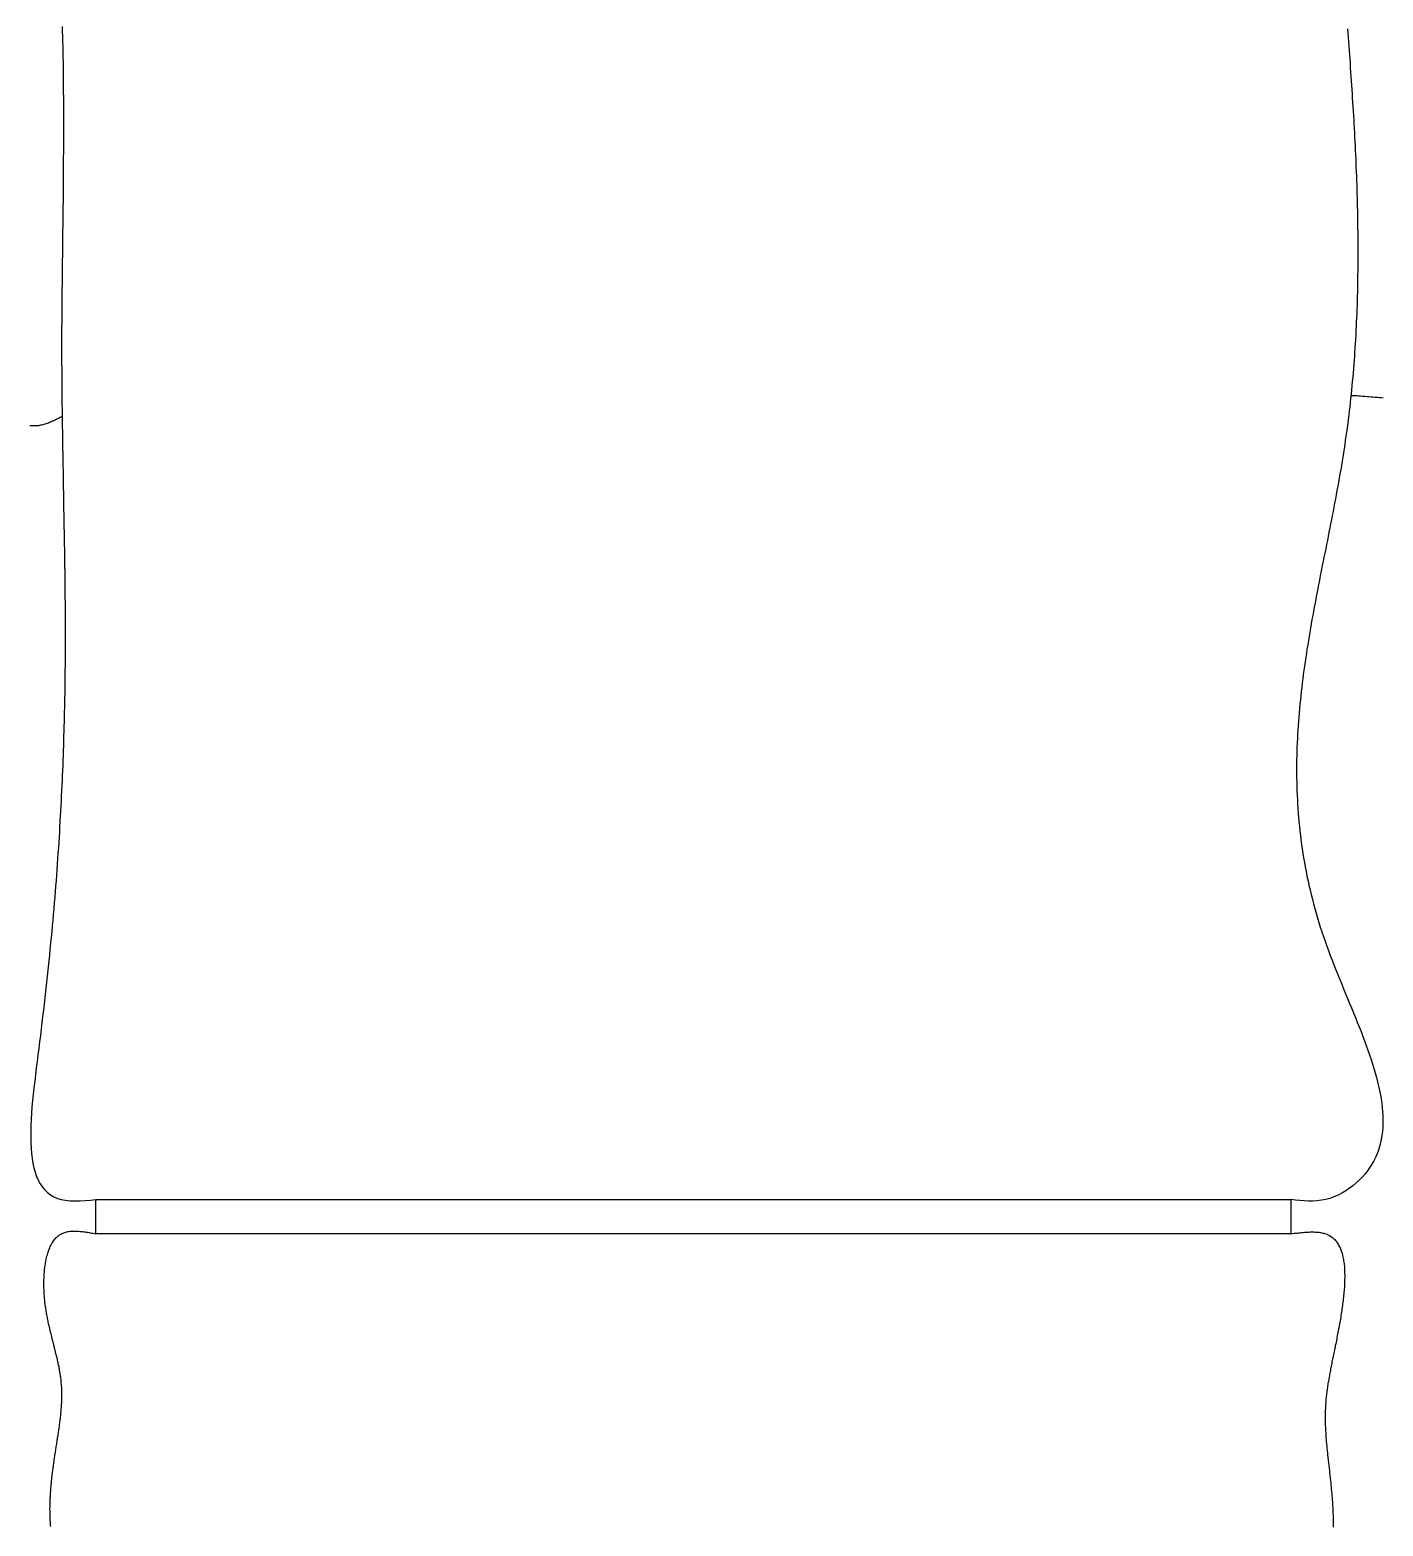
# Model space of a CAD drawing. Extents: x 443 to 1217, y -1921 to -677.
# Drawn here: x 476.68 to 489.58, y -757.99 to -743.73 of the extents above; entities that cross this region are included whole.
import ezdxf

# ---------------------------------------------------------------- set-up
doc = ezdxf.new("R2010")
doc.units = 0
doc.header["$MEASUREMENT"] = 0
doc.layers.add('1', color=7, linetype='CONTINUOUS')
doc.layers.add('3', color=8, linetype='CONTINUOUS')

msp = doc.modelspace()

# ---------------------------------------------------------------- linework, layer by layer
at = {"layer": '1', "color": 3}
for p, q in [((489.273, -747.215), (489.277, -747.214)), ((489.277, -747.214), (489.283, -747.214)), ((489.283, -747.214), (489.292, -747.214)), ((489.292, -747.214), (489.303, -747.214)), ((489.303, -747.214), (489.316, -747.214)), ((489.316, -747.214), (489.331, -747.215)), ((489.331, -747.215), (489.348, -747.216)), ((489.348, -747.216), (489.365, -747.217)), ((489.365, -747.217), (489.384, -747.219)), ((489.384, -747.219), (489.404, -747.22)), ((489.404, -747.22), (489.424, -747.222)), ((489.424, -747.222), (489.444, -747.223)), ((489.444, -747.223), (489.465, -747.225)), ((489.465, -747.225), (489.485, -747.226)), ((489.485, -747.226), (489.505, -747.228)), ((489.505, -747.228), (489.525, -747.23)), ((489.525, -747.23), (489.544, -747.232)), ((489.544, -747.232), (489.563, -747.234)), ((489.563, -747.234), (489.581, -747.235))]:
    msp.add_line(p, q, dxfattribs=at)
at = {"layer": '1', "color": 7}
for p, q in [((476.679, -747.501), (476.69, -747.501)), ((476.69, -747.501), (476.701, -747.501)), ((476.701, -747.501), (476.711, -747.501)), ((476.711, -747.501), (476.722, -747.501)), ((476.722, -747.501), (476.732, -747.5)), ((476.732, -747.5), (476.743, -747.5)), ((476.743, -747.5), (476.753, -747.499)), ((476.753, -747.499), (476.764, -747.498)), ((476.764, -747.498), (476.774, -747.495)), ((476.774, -747.495), (476.785, -747.493)), ((476.785, -747.493), (476.795, -747.492)), ((476.795, -747.492), (476.806, -747.489)), ((476.806, -747.489), (476.816, -747.487)), ((476.816, -747.487), (476.826, -747.483)), ((476.826, -747.483), (476.836, -747.48)), ((476.836, -747.48), (476.847, -747.477)), ((476.847, -747.477), (476.857, -747.474)), ((476.857, -747.474), (476.867, -747.469)), ((476.867, -747.469), (476.877, -747.465)), ((476.877, -747.465), (476.887, -747.46)), ((476.887, -747.46), (476.897, -747.456)), ((476.897, -747.456), (476.907, -747.452)), ((476.907, -747.452), (476.917, -747.446)), ((476.917, -747.446), (476.927, -747.442)), ((476.927, -747.442), (476.938, -747.436)), ((476.938, -747.436), (476.948, -747.432)), ((476.948, -747.432), (476.958, -747.427)), ((476.958, -747.427), (476.968, -747.421)), ((476.968, -747.421), (476.978, -747.416)), ((476.978, -747.416), (476.988, -747.411))]:
    msp.add_line(p, q, dxfattribs=at)
at = {"layer": '3', "color": 3}
for p, q in [((476.988, -743.697), (476.989, -743.745)), ((476.989, -743.745), (476.991, -743.793)), ((476.991, -743.793), (476.992, -743.841)), ((489.239, -743.718), (489.243, -743.759)), ((489.243, -743.759), (489.246, -743.801)), ((489.246, -743.801), (489.249, -743.842)), ((476.992, -743.841), (476.993, -743.889)), ((476.993, -743.889), (476.994, -743.937)), ((476.994, -743.937), (476.995, -743.985)), ((489.249, -743.842), (489.252, -743.884)), ((489.252, -743.884), (489.255, -743.925)), ((489.255, -743.925), (489.258, -743.966)), ((476.995, -743.985), (476.996, -744.033)), ((476.996, -744.033), (476.996, -744.081)), ((476.996, -744.081), (476.997, -744.129)), ((489.258, -743.966), (489.261, -744.008)), ((489.261, -744.008), (489.264, -744.049)), ((489.264, -744.049), (489.267, -744.091)), ((489.267, -744.091), (489.27, -744.132)), ((476.997, -744.129), (476.998, -744.177)), ((476.998, -744.177), (476.998, -744.225)), ((476.998, -744.225), (476.999, -744.273)), ((489.27, -744.132), (489.273, -744.174)), ((489.273, -744.174), (489.276, -744.215)), ((489.276, -744.215), (489.278, -744.256)), ((476.999, -744.273), (476.999, -744.321)), ((476.999, -744.321), (477, -744.369)), ((477, -744.369), (477, -744.417)), ((489.278, -744.256), (489.281, -744.298)), ((489.281, -744.298), (489.284, -744.339)), ((489.284, -744.339), (489.286, -744.381)), ((477, -744.417), (477, -744.465)), ((477, -744.465), (477, -744.511)), ((477, -744.511), (477, -744.559)), ((489.286, -744.381), (489.289, -744.422)), ((489.289, -744.422), (489.292, -744.463)), ((489.292, -744.463), (489.294, -744.505)), ((489.294, -744.505), (489.297, -744.546)), ((477, -744.559), (477, -744.607)), ((477, -744.607), (477, -744.655)), ((477, -744.655), (477, -744.703)), ((489.297, -744.546), (489.299, -744.588)), ((489.299, -744.588), (489.301, -744.629)), ((489.301, -744.629), (489.304, -744.67)), ((477, -744.703), (477, -744.751)), ((477, -744.751), (477, -744.798)), ((477, -744.798), (477, -744.846)), ((489.304, -744.67), (489.306, -744.711)), ((489.306, -744.711), (489.308, -744.752)), ((489.308, -744.752), (489.31, -744.794)), ((489.31, -744.794), (489.312, -744.835)), ((477, -744.894), (476.999, -744.941)), ((476.999, -744.941), (476.999, -744.989)), ((477, -744.846), (477, -744.894)), ((489.312, -744.835), (489.314, -744.876)), ((489.314, -744.876), (489.316, -744.918)), ((489.316, -744.918), (489.318, -744.959)), ((476.999, -745.037), (476.998, -745.084)), ((476.998, -745.084), (476.998, -745.131)), ((476.999, -744.989), (476.999, -745.037)), ((489.318, -744.959), (489.32, -745)), ((489.32, -745), (489.321, -745.041)), ((489.321, -745.041), (489.323, -745.082)), ((489.323, -745.082), (489.325, -745.124)), ((476.998, -745.178), (476.997, -745.225)), ((476.997, -745.225), (476.997, -745.273)), ((476.998, -745.131), (476.998, -745.178)), ((489.325, -745.124), (489.326, -745.165)), ((489.326, -745.165), (489.328, -745.206)), ((489.328, -745.206), (489.329, -745.247)), ((476.996, -745.367), (476.995, -745.414)), ((476.997, -745.273), (476.996, -745.32)), ((476.996, -745.32), (476.996, -745.367)), ((489.329, -745.247), (489.33, -745.288)), ((489.33, -745.288), (489.331, -745.33)), ((489.331, -745.33), (489.332, -745.37)), ((489.332, -745.37), (489.333, -745.412)), ((476.995, -745.461), (476.994, -745.507)), ((476.994, -745.507), (476.994, -745.554)), ((476.995, -745.414), (476.995, -745.461)), ((489.333, -745.412), (489.334, -745.453)), ((489.334, -745.453), (489.335, -745.493)), ((489.335, -745.493), (489.336, -745.535)), ((476.993, -745.601), (476.992, -745.648)), ((476.992, -745.648), (476.992, -745.695)), ((476.994, -745.554), (476.993, -745.601)), ((489.336, -745.535), (489.337, -745.576)), ((489.337, -745.576), (489.337, -745.616)), ((489.337, -745.616), (489.338, -745.658)), ((489.338, -745.658), (489.338, -745.698)), ((476.991, -745.788), (476.99, -745.833)), ((476.992, -745.695), (476.991, -745.741)), ((476.991, -745.741), (476.991, -745.788)), ((489.338, -745.698), (489.338, -745.74)), ((489.338, -745.74), (489.339, -745.781)), ((489.339, -745.781), (489.339, -745.821)), ((476.99, -745.88), (476.989, -745.926)), ((476.989, -745.926), (476.989, -745.972)), ((476.99, -745.833), (476.99, -745.88)), ((489.339, -745.903), (489.338, -745.945)), ((489.338, -745.945), (489.338, -745.985)), ((489.339, -745.821), (489.339, -745.863)), ((489.339, -745.863), (489.339, -745.903)), ((476.988, -746.064), (476.987, -746.11)), ((476.989, -745.972), (476.988, -746.018)), ((476.988, -746.018), (476.988, -746.064)), ((489.338, -746.026), (489.337, -746.067)), ((489.337, -746.067), (489.337, -746.108)), ((489.338, -745.985), (489.338, -746.026)), ((476.987, -746.155), (476.986, -746.201)), ((476.986, -746.201), (476.986, -746.246)), ((476.987, -746.11), (476.987, -746.155)), ((489.334, -746.23), (489.333, -746.27)), ((489.335, -746.189), (489.334, -746.23)), ((489.336, -746.148), (489.335, -746.189)), ((489.337, -746.108), (489.336, -746.148)), ((476.985, -746.337), (476.984, -746.382)), ((476.986, -746.246), (476.985, -746.291)), ((476.985, -746.291), (476.985, -746.337)), ((489.331, -746.352), (489.329, -746.392)), ((489.332, -746.312), (489.331, -746.352)), ((489.333, -746.27), (489.332, -746.312)), ((476.984, -746.517), (476.983, -746.56)), ((476.984, -746.382), (476.984, -746.426)), ((476.984, -746.426), (476.984, -746.472)), ((476.984, -746.472), (476.984, -746.517)), ((489.324, -746.514), (489.322, -746.555)), ((489.326, -746.474), (489.324, -746.514)), ((489.328, -746.433), (489.326, -746.474)), ((489.329, -746.392), (489.328, -746.433)), ((476.983, -746.56), (476.983, -746.605)), ((476.983, -746.605), (476.983, -746.65)), ((476.983, -746.65), (476.983, -746.693)), ((489.318, -746.637), (489.316, -746.677)), ((489.32, -746.595), (489.318, -746.637)), ((489.322, -746.555), (489.32, -746.595)), ((476.983, -746.693), (476.983, -746.738)), ((476.983, -746.738), (476.983, -746.781)), ((476.983, -746.781), (476.983, -746.825)), ((489.308, -746.798), (489.306, -746.838)), ((489.311, -746.758), (489.308, -746.798)), ((489.314, -746.717), (489.311, -746.758)), ((489.316, -746.677), (489.314, -746.717)), ((476.983, -746.825), (476.983, -746.869)), ((476.983, -746.869), (476.983, -746.912)), ((476.983, -746.912), (476.984, -746.956)), ((489.3, -746.919), (489.296, -746.959)), ((489.303, -746.878), (489.3, -746.919)), ((489.306, -746.838), (489.303, -746.878)), ((476.984, -746.956), (476.984, -746.999)), ((476.984, -746.999), (476.984, -747.043)), ((476.984, -747.043), (476.984, -747.086)), ((476.984, -747.086), (476.985, -747.129)), ((489.286, -747.08), (489.282, -747.12)), ((489.29, -747.04), (489.286, -747.08)), ((489.293, -746.999), (489.29, -747.04)), ((489.296, -746.959), (489.293, -746.999)), ((476.985, -747.129), (476.985, -747.172)), ((476.985, -747.172), (476.985, -747.214)), ((476.985, -747.214), (476.986, -747.257)), ((489.274, -747.201), (489.27, -747.241)), ((489.278, -747.161), (489.274, -747.201)), ((489.282, -747.12), (489.278, -747.161)), ((476.986, -747.257), (476.986, -747.3)), ((476.986, -747.3), (476.987, -747.343)), ((476.987, -747.343), (476.987, -747.385)), ((489.256, -747.362), (489.252, -747.402)), ((489.261, -747.322), (489.256, -747.362)), ((489.266, -747.282), (489.261, -747.322)), ((489.27, -747.241), (489.266, -747.282)), ((476.987, -747.385), (476.988, -747.427)), ((476.988, -747.427), (476.988, -747.469)), ((476.988, -747.469), (476.989, -747.512)), ((476.989, -747.512), (476.99, -747.554)), ((489.242, -747.482), (489.236, -747.523)), ((489.247, -747.442), (489.242, -747.482)), ((489.252, -747.402), (489.247, -747.442)), ((476.99, -747.554), (476.99, -747.596)), ((476.99, -747.596), (476.991, -747.638)), ((476.991, -747.638), (476.992, -747.68)), ((489.219, -747.642), (489.214, -747.682)), ((489.225, -747.602), (489.219, -747.642)), ((489.231, -747.562), (489.225, -747.602)), ((489.236, -747.523), (489.231, -747.562)), ((476.992, -747.68), (476.992, -747.722)), ((476.992, -747.722), (476.993, -747.763)), ((476.993, -747.763), (476.994, -747.806)), ((489.195, -747.802), (489.188, -747.841)), ((489.201, -747.761), (489.195, -747.802)), ((489.207, -747.722), (489.201, -747.761)), ((489.214, -747.682), (489.207, -747.722)), ((476.994, -747.806), (476.994, -747.847)), ((476.994, -747.847), (476.995, -747.889)), ((476.995, -747.889), (476.996, -747.93)), ((476.996, -747.93), (476.996, -747.973)), ((489.175, -747.92), (489.168, -747.961)), ((489.182, -747.881), (489.175, -747.92)), ((489.188, -747.841), (489.182, -747.881)), ((476.996, -747.973), (476.997, -748.014)), ((476.997, -748.014), (476.998, -748.055)), ((476.998, -748.055), (476.999, -748.097)), ((489.147, -748.079), (489.14, -748.12)), ((489.154, -748.04), (489.147, -748.079)), ((489.161, -748), (489.154, -748.04)), ((489.168, -747.961), (489.161, -748)), ((476.999, -748.097), (477, -748.138)), ((477, -748.138), (477, -748.181)), ((477, -748.181), (477.001, -748.222)), ((477.001, -748.222), (477.002, -748.264)), ((489.125, -748.199), (489.117, -748.239)), ((489.132, -748.159), (489.125, -748.199)), ((489.14, -748.12), (489.132, -748.159)), ((477.002, -748.264), (477.002, -748.305)), ((477.002, -748.305), (477.003, -748.346)), ((477.003, -748.346), (477.004, -748.388)), ((489.095, -748.357), (489.087, -748.397)), ((489.102, -748.318), (489.095, -748.357)), ((489.11, -748.278), (489.102, -748.318)), ((489.117, -748.239), (489.11, -748.278)), ((477.004, -748.388), (477.005, -748.429)), ((477.005, -748.429), (477.005, -748.472)), ((477.005, -748.472), (477.006, -748.513)), ((477.006, -748.513), (477.007, -748.555)), ((489.071, -748.476), (489.063, -748.516)), ((489.079, -748.437), (489.071, -748.476)), ((489.087, -748.397), (489.079, -748.437)), ((477.007, -748.555), (477.007, -748.596)), ((477.007, -748.596), (477.008, -748.637)), ((477.008, -748.637), (477.009, -748.68)), ((489.04, -748.635), (489.032, -748.675)), ((489.048, -748.595), (489.04, -748.635)), ((489.056, -748.556), (489.048, -748.595)), ((489.063, -748.516), (489.056, -748.556)), ((477.009, -748.68), (477.009, -748.721)), ((477.009, -748.721), (477.01, -748.763)), ((477.01, -748.763), (477.011, -748.805)), ((489.008, -748.793), (489, -748.834)), ((489.016, -748.754), (489.008, -748.793)), ((489.024, -748.715), (489.016, -748.754)), ((489.032, -748.675), (489.024, -748.715)), ((477.011, -748.805), (477.011, -748.847)), ((477.011, -748.847), (477.012, -748.888)), ((477.012, -748.888), (477.012, -748.931)), ((477.012, -748.931), (477.013, -748.972)), ((488.984, -748.913), (488.976, -748.952)), ((488.992, -748.873), (488.984, -748.913)), ((489, -748.834), (488.992, -748.873)), ((477.013, -748.972), (477.013, -749.015)), ((477.013, -749.015), (477.013, -749.057)), ((477.013, -749.057), (477.014, -749.098)), ((488.953, -749.071), (488.946, -749.112)), ((488.961, -749.032), (488.953, -749.071)), ((488.969, -748.992), (488.961, -749.032)), ((488.976, -748.952), (488.969, -748.992)), ((477.014, -749.098), (477.014, -749.141)), ((477.014, -749.141), (477.015, -749.183)), ((477.015, -749.183), (477.015, -749.226)), ((477.015, -749.226), (477.015, -749.268)), ((488.931, -749.191), (488.923, -749.231)), ((488.938, -749.151), (488.931, -749.191)), ((488.946, -749.112), (488.938, -749.151)), ((477.015, -749.268), (477.015, -749.311)), ((477.015, -749.311), (477.015, -749.353)), ((477.015, -749.353), (477.016, -749.396)), ((488.901, -749.35), (488.894, -749.391)), ((488.909, -749.311), (488.901, -749.35)), ((488.916, -749.271), (488.909, -749.311)), ((488.923, -749.231), (488.916, -749.271)), ((477.016, -749.396), (477.016, -749.44)), ((477.016, -749.44), (477.016, -749.482)), ((477.016, -749.482), (477.016, -749.526)), ((488.874, -749.51), (488.867, -749.551)), ((488.88, -749.47), (488.874, -749.51)), ((488.887, -749.431), (488.88, -749.47)), ((488.894, -749.391), (488.887, -749.431)), ((477.016, -749.612), (477.015, -749.655)), ((477.015, -749.655), (477.015, -749.699)), ((477.016, -749.526), (477.016, -749.568)), ((477.016, -749.568), (477.016, -749.612)), ((488.854, -749.631), (488.848, -749.671)), ((488.861, -749.591), (488.854, -749.631)), ((488.867, -749.551), (488.861, -749.591)), ((477.015, -749.786), (477.014, -749.83)), ((477.015, -749.699), (477.015, -749.743)), ((477.015, -749.743), (477.015, -749.786)), ((488.83, -749.792), (488.825, -749.832)), ((488.836, -749.751), (488.83, -749.792)), ((488.842, -749.711), (488.836, -749.751)), ((488.848, -749.671), (488.842, -749.711)), ((477.014, -749.874), (477.013, -749.918)), ((477.013, -749.918), (477.013, -749.963)), ((477.014, -749.83), (477.014, -749.874)), ((488.814, -749.913), (488.809, -749.953)), ((488.819, -749.872), (488.814, -749.913)), ((488.825, -749.832), (488.819, -749.872)), ((477.012, -750.051), (477.011, -750.097)), ((477.013, -749.963), (477.012, -750.007)), ((477.012, -750.007), (477.012, -750.051)), ((488.795, -750.075), (488.791, -750.115)), ((488.799, -750.035), (488.795, -750.075)), ((488.804, -749.994), (488.799, -750.035)), ((488.809, -749.953), (488.804, -749.994)), ((477.009, -750.186), (477.008, -750.232)), ((477.01, -750.141), (477.009, -750.186)), ((477.011, -750.097), (477.01, -750.141)), ((488.783, -750.197), (488.779, -750.237)), ((488.786, -750.157), (488.783, -750.197)), ((488.791, -750.115), (488.786, -750.157)), ((477.005, -750.368), (477.004, -750.414)), ((477.006, -750.322), (477.005, -750.368)), ((477.007, -750.277), (477.006, -750.322)), ((477.008, -750.232), (477.007, -750.277)), ((488.769, -750.36), (488.767, -750.402)), ((488.772, -750.319), (488.769, -750.36)), ((488.776, -750.279), (488.772, -750.319)), ((488.779, -750.237), (488.776, -750.279)), ((477.001, -750.507), (477, -750.552)), ((477.002, -750.46), (477.001, -750.507)), ((477.004, -750.414), (477.002, -750.46)), ((488.762, -750.484), (488.76, -750.525)), ((488.764, -750.442), (488.762, -750.484)), ((488.767, -750.402), (488.764, -750.442)), ((476.996, -750.646), (476.995, -750.693)), ((476.998, -750.599), (476.996, -750.646)), ((477, -750.552), (476.998, -750.599)), ((488.756, -750.648), (488.755, -750.69)), ((488.757, -750.607), (488.756, -750.648)), ((488.758, -750.566), (488.757, -750.607)), ((488.76, -750.525), (488.758, -750.566)), ((476.991, -750.788), (476.989, -750.836)), ((476.993, -750.74), (476.991, -750.788)), ((476.995, -750.693), (476.993, -750.74)), ((488.755, -750.732), (488.754, -750.774)), ((488.754, -750.774), (488.754, -750.815)), ((488.755, -750.69), (488.755, -750.732)), ((476.985, -750.932), (476.983, -750.979)), ((476.987, -750.884), (476.985, -750.932)), ((476.989, -750.836), (476.987, -750.884)), ((488.754, -750.815), (488.755, -750.856)), ((488.755, -750.856), (488.756, -750.899)), ((488.756, -750.899), (488.757, -750.94)), ((476.978, -751.076), (476.975, -751.126)), ((476.98, -751.027), (476.978, -751.076)), ((476.983, -750.979), (476.98, -751.027)), ((488.757, -750.94), (488.758, -750.982)), ((488.758, -750.982), (488.76, -751.024)), ((488.76, -751.024), (488.762, -751.067)), ((488.762, -751.067), (488.764, -751.108)), ((476.97, -751.224), (476.967, -751.274)), ((476.973, -751.175), (476.97, -751.224)), ((476.975, -751.126), (476.973, -751.175)), ((488.764, -751.108), (488.767, -751.151)), ((488.767, -751.151), (488.77, -751.193)), ((488.77, -751.193), (488.773, -751.236)), ((476.964, -751.324), (476.962, -751.374)), ((476.967, -751.274), (476.964, -751.324)), ((488.773, -751.236), (488.777, -751.278)), ((488.777, -751.278), (488.782, -751.321)), ((488.782, -751.321), (488.786, -751.363)), ((488.786, -751.363), (488.791, -751.406)), ((476.955, -751.475), (476.952, -751.525)), ((476.958, -751.424), (476.955, -751.475)), ((476.962, -751.374), (476.958, -751.424)), ((488.791, -751.406), (488.796, -751.448)), ((488.796, -751.448), (488.802, -751.492)), ((488.802, -751.492), (488.808, -751.534)), ((476.945, -751.628), (476.941, -751.68)), ((476.948, -751.577), (476.945, -751.628)), ((476.952, -751.525), (476.948, -751.577)), ((488.808, -751.534), (488.815, -751.578)), ((488.815, -751.578), (488.822, -751.62)), ((488.822, -751.62), (488.829, -751.664)), ((476.934, -751.784), (476.93, -751.837)), ((476.937, -751.733), (476.934, -751.784)), ((476.941, -751.68), (476.937, -751.733)), ((488.829, -751.664), (488.837, -751.707)), ((488.837, -751.707), (488.846, -751.751)), ((488.846, -751.751), (488.854, -751.795)), ((488.854, -751.795), (488.864, -751.838)), ((476.925, -751.889), (476.921, -751.943)), ((476.93, -751.837), (476.925, -751.889)), ((488.864, -751.838), (488.873, -751.882)), ((488.873, -751.882), (488.883, -751.925)), ((488.883, -751.925), (488.894, -751.97)), ((476.912, -752.05), (476.908, -752.104)), ((476.917, -751.996), (476.912, -752.05)), ((476.921, -751.943), (476.917, -751.996)), ((488.894, -751.97), (488.905, -752.014)), ((488.905, -752.014), (488.916, -752.058)), ((488.916, -752.058), (488.928, -752.102)), ((476.898, -752.213), (476.893, -752.268)), ((476.903, -752.159), (476.898, -752.213)), ((476.908, -752.104), (476.903, -752.159)), ((488.928, -752.102), (488.941, -752.147)), ((488.941, -752.147), (488.954, -752.191)), ((488.954, -752.191), (488.967, -752.236)), ((476.888, -752.323), (476.883, -752.379)), ((476.893, -752.268), (476.888, -752.323)), ((488.967, -752.236), (488.981, -752.281)), ((488.981, -752.281), (488.996, -752.325)), ((488.996, -752.325), (489.011, -752.37)), ((476.872, -752.49), (476.866, -752.547)), ((476.878, -752.434), (476.872, -752.49)), ((476.883, -752.379), (476.878, -752.434)), ((489.011, -752.37), (489.026, -752.415)), ((489.026, -752.415), (489.043, -752.461)), ((489.043, -752.461), (489.059, -752.505)), ((489.059, -752.505), (489.076, -752.551)), ((476.861, -752.603), (476.855, -752.661)), ((476.866, -752.547), (476.861, -752.603)), ((489.076, -752.551), (489.093, -752.597)), ((489.093, -752.597), (489.111, -752.641)), ((489.111, -752.641), (489.129, -752.687)), ((476.843, -752.777), (476.836, -752.834)), ((476.849, -752.719), (476.843, -752.777)), ((476.855, -752.661), (476.849, -752.719)), ((489.129, -752.687), (489.147, -752.733)), ((489.147, -752.733), (489.166, -752.779)), ((489.166, -752.779), (489.185, -752.825)), ((476.83, -752.893), (476.823, -752.952)), ((476.836, -752.834), (476.83, -752.893)), ((489.185, -752.825), (489.203, -752.869)), ((489.203, -752.869), (489.222, -752.915)), ((489.222, -752.915), (489.241, -752.961)), ((476.81, -753.071), (476.802, -753.131)), ((476.816, -753.011), (476.81, -753.071)), ((476.823, -752.952), (476.816, -753.011)), ((489.241, -752.961), (489.26, -753.007)), ((489.26, -753.007), (489.278, -753.051)), ((489.278, -753.051), (489.297, -753.097)), ((476.795, -753.191), (476.788, -753.252)), ((476.802, -753.131), (476.795, -753.191)), ((489.297, -753.097), (489.315, -753.142)), ((489.315, -753.142), (489.333, -753.186)), ((489.333, -753.186), (489.351, -753.232)), ((476.78, -753.313), (476.773, -753.375)), ((476.788, -753.252), (476.78, -753.313)), ((489.351, -753.232), (489.369, -753.277)), ((489.369, -753.277), (489.386, -753.322)), ((489.386, -753.322), (489.403, -753.365)), ((476.757, -753.498), (476.749, -753.561)), ((476.765, -753.436), (476.757, -753.498)), ((476.773, -753.375), (476.765, -753.436)), ((489.403, -753.365), (489.419, -753.41)), ((489.419, -753.41), (489.435, -753.453)), ((489.435, -753.453), (489.45, -753.497)), ((489.45, -753.497), (489.465, -753.541)), ((476.741, -753.623), (476.733, -753.687)), ((476.749, -753.561), (476.741, -753.623)), ((489.465, -753.541), (489.478, -753.584)), ((489.478, -753.584), (489.492, -753.627)), ((489.492, -753.627), (489.504, -753.67)), ((476.726, -753.749), (476.719, -753.811)), ((476.733, -753.687), (476.726, -753.749)), ((489.504, -753.67), (489.516, -753.713)), ((489.516, -753.713), (489.527, -753.754)), ((489.527, -753.754), (489.537, -753.796)), ((476.706, -753.934), (476.7, -753.994)), ((476.712, -753.873), (476.706, -753.934)), ((476.719, -753.811), (476.712, -753.873)), ((489.537, -753.796), (489.546, -753.837)), ((489.546, -753.837), (489.554, -753.878)), ((489.554, -753.878), (489.561, -753.919)), ((489.561, -753.919), (489.566, -753.959)), ((476.696, -754.054), (476.692, -754.113)), ((476.7, -753.994), (476.696, -754.054)), ((489.566, -753.959), (489.571, -753.999)), ((489.571, -753.999), (489.575, -754.039)), ((489.575, -754.039), (489.577, -754.078)), ((476.69, -754.171), (476.688, -754.227)), ((476.692, -754.113), (476.69, -754.171)), ((489.576, -754.192), (489.573, -754.229)), ((489.578, -754.155), (489.576, -754.192)), ((489.577, -754.078), (489.578, -754.117)), ((489.578, -754.117), (489.578, -754.155)), ((476.688, -754.227), (476.688, -754.282)), ((476.688, -754.282), (476.689, -754.335)), ((476.689, -754.335), (476.692, -754.387)), ((489.555, -754.338), (489.545, -754.373)), ((489.562, -754.302), (489.555, -754.338)), ((489.568, -754.266), (489.562, -754.302)), ((489.573, -754.229), (489.568, -754.266)), ((476.692, -754.387), (476.696, -754.438)), ((476.696, -754.438), (476.702, -754.485)), ((476.702, -754.485), (476.709, -754.532)), ((489.508, -754.475), (489.491, -754.507)), ((489.522, -754.442), (489.508, -754.475)), ((489.535, -754.407), (489.522, -754.442)), ((489.545, -754.373), (489.535, -754.407)), ((476.709, -754.532), (476.719, -754.576)), ((476.719, -754.576), (476.73, -754.617)), ((476.73, -754.617), (476.744, -754.657)), ((489.408, -754.631), (489.382, -754.661)), ((489.432, -754.602), (489.408, -754.631)), ((489.454, -754.57), (489.432, -754.602)), ((489.473, -754.54), (489.454, -754.57)), ((489.491, -754.507), (489.473, -754.54)), ((476.744, -754.657), (476.76, -754.694)), ((476.76, -754.694), (476.778, -754.727)), ((476.778, -754.727), (476.799, -754.758)), ((476.799, -754.758), (476.822, -754.786)), ((476.822, -754.786), (476.848, -754.811)), ((489.259, -754.77), (489.224, -754.794)), ((489.292, -754.745), (489.259, -754.77)), ((489.324, -754.718), (489.292, -754.745)), ((489.354, -754.69), (489.324, -754.718)), ((489.382, -754.661), (489.354, -754.69)), ((476.848, -754.811), (476.876, -754.833)), ((476.876, -754.833), (476.908, -754.852)), ((476.908, -754.852), (476.943, -754.866)), ((476.943, -754.866), (476.98, -754.877)), ((476.98, -754.877), (477.021, -754.884)), ((477.021, -754.884), (477.064, -754.888)), ((477.064, -754.888), (477.11, -754.89)), ((477.11, -754.89), (477.158, -754.889)), ((477.158, -754.889), (477.207, -754.885)), ((477.207, -754.885), (477.257, -754.882)), ((477.257, -754.882), (477.308, -754.878)), ((488.745, -754.882), (488.703, -754.878)), ((488.786, -754.885), (488.745, -754.882)), ((488.828, -754.889), (488.786, -754.885)), ((488.869, -754.891), (488.828, -754.889)), ((488.91, -754.891), (488.869, -754.891)), ((488.951, -754.889), (488.91, -754.891)), ((488.992, -754.884), (488.951, -754.889)), ((489.032, -754.877), (488.992, -754.884)), ((489.072, -754.866), (489.032, -754.877)), ((489.111, -754.852), (489.072, -754.866)), ((489.15, -754.834), (489.111, -754.852)), ((489.187, -754.815), (489.15, -754.834)), ((489.224, -754.794), (489.187, -754.815)), ((476.951, -755.223), (476.959, -755.217)), ((476.959, -755.217), (476.967, -755.211)), ((476.967, -755.211), (476.975, -755.206)), ((476.975, -755.206), (476.984, -755.201)), ((476.984, -755.201), (476.993, -755.197)), ((476.993, -755.197), (477.003, -755.194)), ((477.003, -755.194), (477.012, -755.191)), ((477.012, -755.191), (477.022, -755.187)), ((477.022, -755.187), (477.032, -755.185)), ((477.032, -755.185), (477.042, -755.183)), ((477.042, -755.183), (477.053, -755.182)), ((477.053, -755.182), (477.064, -755.18)), ((477.064, -755.18), (477.075, -755.179)), ((477.075, -755.179), (477.086, -755.179)), ((477.086, -755.179), (477.097, -755.179)), ((477.097, -755.179), (477.109, -755.178)), ((477.109, -755.178), (477.12, -755.179)), ((477.12, -755.179), (477.132, -755.179)), ((477.132, -755.179), (477.144, -755.18)), ((477.144, -755.18), (477.156, -755.181)), ((477.156, -755.181), (477.168, -755.182)), ((477.168, -755.182), (477.181, -755.183)), ((477.181, -755.183), (477.193, -755.184)), ((477.193, -755.184), (477.206, -755.186)), ((477.206, -755.186), (477.218, -755.187)), ((477.218, -755.187), (477.231, -755.189)), ((477.231, -755.189), (477.244, -755.192)), ((477.244, -755.192), (477.256, -755.194)), ((477.256, -755.194), (477.269, -755.196)), ((477.269, -755.196), (477.282, -755.198)), ((477.282, -755.198), (477.295, -755.2)), ((477.295, -755.2), (477.308, -755.203)), ((488.703, -755.203), (488.717, -755.2)), ((488.717, -755.2), (488.731, -755.199)), ((488.731, -755.199), (488.746, -755.197)), ((488.746, -755.197), (488.76, -755.196)), ((488.76, -755.196), (488.774, -755.194)), ((488.774, -755.194), (488.788, -755.193)), ((488.788, -755.193), (488.802, -755.192)), ((488.802, -755.192), (488.816, -755.191)), ((488.816, -755.191), (488.829, -755.189)), ((488.829, -755.189), (488.843, -755.188)), ((488.843, -755.188), (488.857, -755.187)), ((488.857, -755.187), (488.87, -755.187)), ((488.87, -755.187), (488.883, -755.186)), ((488.883, -755.186), (488.896, -755.186)), ((488.896, -755.186), (488.909, -755.186)), ((488.909, -755.186), (488.922, -755.186)), ((488.922, -755.186), (488.934, -755.187)), ((488.934, -755.187), (488.947, -755.187)), ((488.947, -755.187), (488.959, -755.188)), ((488.959, -755.188), (488.97, -755.189)), ((488.97, -755.189), (488.982, -755.192)), ((488.982, -755.192), (488.993, -755.194)), ((488.993, -755.194), (489.004, -755.196)), ((489.004, -755.196), (489.015, -755.198)), ((489.015, -755.198), (489.025, -755.201)), ((489.025, -755.201), (489.035, -755.205)), ((489.035, -755.205), (489.045, -755.208)), ((489.045, -755.208), (489.054, -755.212)), ((489.054, -755.212), (489.063, -755.217)), ((489.063, -755.217), (489.072, -755.222)), ((476.858, -755.368), (476.862, -755.357)), ((476.862, -755.357), (476.866, -755.346)), ((476.866, -755.346), (476.871, -755.336)), ((476.871, -755.336), (476.875, -755.325)), ((476.875, -755.325), (476.88, -755.315)), ((476.88, -755.315), (476.885, -755.304)), ((476.885, -755.304), (476.891, -755.294)), ((476.891, -755.294), (476.897, -755.285)), ((476.897, -755.285), (476.902, -755.277)), ((476.902, -755.277), (476.909, -755.268)), ((476.909, -755.268), (476.915, -755.259)), ((476.915, -755.259), (476.922, -755.251)), ((476.922, -755.251), (476.928, -755.243)), ((476.928, -755.243), (476.936, -755.236)), ((476.936, -755.236), (476.943, -755.23)), ((476.943, -755.23), (476.951, -755.223)), ((489.072, -755.222), (489.08, -755.228)), ((489.08, -755.228), (489.088, -755.233)), ((489.088, -755.233), (489.096, -755.24)), ((489.096, -755.24), (489.104, -755.245)), ((489.104, -755.245), (489.111, -755.252)), ((489.111, -755.252), (489.118, -755.259)), ((489.118, -755.259), (489.125, -755.267)), ((489.125, -755.267), (489.131, -755.274)), ((489.131, -755.274), (489.137, -755.282)), ((489.137, -755.282), (489.143, -755.291)), ((489.143, -755.291), (489.149, -755.3)), ((489.149, -755.3), (489.154, -755.308)), ((489.154, -755.308), (489.159, -755.317)), ((489.159, -755.317), (489.164, -755.327)), ((489.164, -755.327), (489.169, -755.337)), ((489.169, -755.337), (489.173, -755.346)), ((489.173, -755.346), (489.177, -755.356)), ((489.177, -755.356), (489.181, -755.367)), ((476.826, -755.506), (476.828, -755.492)), ((476.828, -755.492), (476.83, -755.479)), ((476.83, -755.479), (476.832, -755.466)), ((476.832, -755.466), (476.835, -755.453)), ((476.835, -755.453), (476.837, -755.441)), ((476.837, -755.441), (476.84, -755.428)), ((476.84, -755.428), (476.843, -755.416)), ((476.843, -755.416), (476.847, -755.404)), ((476.847, -755.404), (476.85, -755.392)), ((476.85, -755.392), (476.854, -755.38)), ((476.854, -755.38), (476.858, -755.368)), ((489.181, -755.367), (489.184, -755.378)), ((489.184, -755.378), (489.188, -755.389)), ((489.188, -755.389), (489.191, -755.401)), ((489.191, -755.401), (489.194, -755.412)), ((489.194, -755.412), (489.197, -755.424)), ((489.197, -755.424), (489.199, -755.436)), ((489.199, -755.436), (489.201, -755.448)), ((489.201, -755.448), (489.203, -755.461)), ((489.203, -755.461), (489.205, -755.473)), ((489.205, -755.473), (489.207, -755.486)), ((489.207, -755.486), (489.208, -755.499)), ((489.208, -755.499), (489.21, -755.512)), ((476.814, -755.64), (476.815, -755.625)), ((476.814, -755.653), (476.814, -755.64)), ((476.815, -755.625), (476.816, -755.612)), ((476.816, -755.599), (476.817, -755.585)), ((476.816, -755.612), (476.816, -755.599)), ((476.817, -755.585), (476.818, -755.572)), ((476.818, -755.572), (476.819, -755.559)), ((476.819, -755.559), (476.821, -755.545)), ((476.821, -755.545), (476.822, -755.532)), ((476.822, -755.532), (476.824, -755.519)), ((476.824, -755.519), (476.826, -755.506)), ((489.21, -755.512), (489.211, -755.525)), ((489.211, -755.525), (489.212, -755.539)), ((489.212, -755.539), (489.212, -755.553)), ((489.212, -755.553), (489.213, -755.567)), ((489.213, -755.567), (489.213, -755.581)), ((489.213, -755.581), (489.214, -755.595)), ((489.214, -755.624), (489.213, -755.638)), ((489.213, -755.638), (489.213, -755.654)), ((489.214, -755.595), (489.214, -755.61)), ((489.214, -755.61), (489.214, -755.624)), ((476.814, -755.666), (476.814, -755.653)), ((476.814, -755.679), (476.814, -755.666)), ((476.814, -755.693), (476.814, -755.679)), ((476.814, -755.706), (476.814, -755.693)), ((476.814, -755.719), (476.814, -755.706)), ((476.815, -755.732), (476.814, -755.719)), ((476.815, -755.744), (476.815, -755.732)), ((476.816, -755.757), (476.815, -755.744)), ((476.817, -755.77), (476.816, -755.757)), ((476.817, -755.783), (476.817, -755.77)), ((476.818, -755.795), (476.817, -755.783)), ((489.205, -755.776), (489.203, -755.791)), ((489.206, -755.761), (489.205, -755.776)), ((489.208, -755.745), (489.206, -755.761)), ((489.209, -755.729), (489.208, -755.745)), ((489.21, -755.714), (489.209, -755.729)), ((489.211, -755.698), (489.21, -755.714)), ((489.212, -755.683), (489.211, -755.698)), ((489.213, -755.654), (489.212, -755.669)), ((489.212, -755.669), (489.212, -755.683)), ((476.819, -755.809), (476.818, -755.795)), ((476.82, -755.82), (476.819, -755.809)), ((476.822, -755.834), (476.82, -755.82)), ((476.823, -755.846), (476.822, -755.834)), ((476.824, -755.858), (476.823, -755.846)), ((476.826, -755.87), (476.824, -755.858)), ((476.827, -755.883), (476.826, -755.87)), ((476.829, -755.895), (476.827, -755.883)), ((476.831, -755.907), (476.829, -755.895)), ((476.832, -755.919), (476.831, -755.907)), ((476.834, -755.931), (476.832, -755.919)), ((489.187, -755.919), (489.185, -755.935)), ((489.19, -755.903), (489.187, -755.919)), ((489.192, -755.887), (489.19, -755.903)), ((489.194, -755.871), (489.192, -755.887)), ((489.196, -755.855), (489.194, -755.871)), ((489.198, -755.839), (489.196, -755.855)), ((489.2, -755.823), (489.198, -755.839)), ((489.202, -755.807), (489.2, -755.823)), ((489.203, -755.791), (489.202, -755.807)), ((476.836, -755.943), (476.834, -755.931)), ((476.838, -755.955), (476.836, -755.943)), ((476.84, -755.965), (476.838, -755.955)), ((476.842, -755.977), (476.84, -755.965)), ((476.844, -755.989), (476.842, -755.977)), ((476.847, -756.001), (476.844, -755.989)), ((476.849, -756.012), (476.847, -756.001)), ((476.851, -756.024), (476.849, -756.012)), ((476.854, -756.035), (476.851, -756.024)), ((476.856, -756.047), (476.854, -756.035)), ((476.859, -756.058), (476.856, -756.047)), ((476.861, -756.07), (476.859, -756.058)), ((476.864, -756.081), (476.861, -756.07)), ((489.164, -756.064), (489.161, -756.08)), ((489.167, -756.048), (489.164, -756.064)), ((489.169, -756.032), (489.167, -756.048)), ((489.172, -756.016), (489.169, -756.032)), ((489.175, -755.999), (489.172, -756.016)), ((489.177, -755.983), (489.175, -755.999)), ((489.18, -755.968), (489.177, -755.983)), ((489.183, -755.951), (489.18, -755.968)), ((489.185, -755.935), (489.183, -755.951)), ((476.866, -756.093), (476.864, -756.081)), ((476.869, -756.104), (476.866, -756.093)), ((476.871, -756.115), (476.869, -756.104)), ((476.874, -756.127), (476.871, -756.115)), ((476.877, -756.138), (476.874, -756.127)), ((476.879, -756.149), (476.877, -756.138)), ((476.882, -756.159), (476.879, -756.149)), ((476.885, -756.17), (476.882, -756.159)), ((476.888, -756.182), (476.885, -756.17)), ((476.89, -756.193), (476.888, -756.182)), ((476.893, -756.204), (476.89, -756.193)), ((476.896, -756.215), (476.893, -756.204)), ((476.899, -756.226), (476.896, -756.215)), ((489.137, -756.206), (489.134, -756.222)), ((489.14, -756.19), (489.137, -756.206)), ((489.143, -756.175), (489.14, -756.19)), ((489.146, -756.159), (489.143, -756.175)), ((489.149, -756.143), (489.146, -756.159)), ((489.152, -756.128), (489.149, -756.143)), ((489.155, -756.111), (489.152, -756.128)), ((489.158, -756.096), (489.155, -756.111)), ((489.161, -756.08), (489.158, -756.096)), ((476.901, -756.237), (476.899, -756.226)), ((476.904, -756.248), (476.901, -756.237)), ((476.907, -756.259), (476.904, -756.248)), ((476.91, -756.27), (476.907, -756.259)), ((476.913, -756.28), (476.91, -756.27)), ((476.915, -756.291), (476.913, -756.28)), ((476.918, -756.302), (476.915, -756.291)), ((476.921, -756.313), (476.918, -756.302)), ((476.923, -756.324), (476.921, -756.313)), ((476.926, -756.334), (476.923, -756.324)), ((476.929, -756.345), (476.926, -756.334)), ((476.931, -756.356), (476.929, -756.345)), ((476.934, -756.366), (476.931, -756.356)), ((489.107, -756.355), (489.104, -756.369)), ((489.109, -756.34), (489.107, -756.355)), ((489.112, -756.326), (489.109, -756.34)), ((489.115, -756.312), (489.112, -756.326)), ((489.118, -756.297), (489.115, -756.312)), ((489.121, -756.281), (489.118, -756.297)), ((489.124, -756.267), (489.121, -756.281)), ((489.128, -756.252), (489.124, -756.267)), ((489.131, -756.237), (489.128, -756.252)), ((489.134, -756.222), (489.131, -756.237)), ((476.937, -756.377), (476.934, -756.366)), ((476.939, -756.388), (476.937, -756.377)), ((476.942, -756.399), (476.939, -756.388)), ((476.944, -756.409), (476.942, -756.399)), ((476.946, -756.42), (476.944, -756.409)), ((476.949, -756.431), (476.946, -756.42)), ((476.951, -756.442), (476.949, -756.431)), ((476.953, -756.453), (476.951, -756.442)), ((476.956, -756.463), (476.953, -756.453)), ((476.958, -756.473), (476.956, -756.463)), ((476.96, -756.484), (476.958, -756.473)), ((476.962, -756.495), (476.96, -756.484)), ((476.964, -756.506), (476.962, -756.495)), ((489.079, -756.492), (489.077, -756.505)), ((489.082, -756.479), (489.079, -756.492)), ((489.084, -756.466), (489.082, -756.479)), ((489.087, -756.452), (489.084, -756.466)), ((489.09, -756.438), (489.087, -756.452)), ((489.092, -756.425), (489.09, -756.438)), ((489.095, -756.411), (489.092, -756.425)), ((489.098, -756.397), (489.095, -756.411)), ((489.101, -756.383), (489.098, -756.397)), ((489.104, -756.369), (489.101, -756.383)), ((476.966, -756.517), (476.964, -756.506)), ((476.967, -756.528), (476.966, -756.517)), ((476.969, -756.539), (476.967, -756.528)), ((476.971, -756.55), (476.969, -756.539)), ((476.972, -756.559), (476.971, -756.55)), ((476.974, -756.57), (476.972, -756.559)), ((476.975, -756.581), (476.974, -756.57)), ((476.977, -756.592), (476.975, -756.581)), ((476.978, -756.603), (476.977, -756.592)), ((476.979, -756.614), (476.978, -756.603)), ((476.98, -756.625), (476.979, -756.614)), ((476.981, -756.636), (476.98, -756.625)), ((476.982, -756.647), (476.981, -756.636)), ((489.054, -756.632), (489.053, -756.644)), ((489.056, -756.619), (489.054, -756.632)), ((489.058, -756.607), (489.056, -756.619)), ((489.061, -756.594), (489.058, -756.607)), ((489.063, -756.582), (489.061, -756.594)), ((489.065, -756.569), (489.063, -756.582)), ((489.067, -756.557), (489.065, -756.569)), ((489.07, -756.544), (489.067, -756.557)), ((489.072, -756.531), (489.07, -756.544)), ((489.074, -756.518), (489.072, -756.531)), ((489.077, -756.505), (489.074, -756.518)), ((476.983, -756.657), (476.982, -756.647)), ((476.984, -756.669), (476.983, -756.657)), ((476.984, -756.68), (476.984, -756.669)), ((476.984, -756.691), (476.984, -756.68)), ((476.985, -756.702), (476.984, -756.691)), ((476.985, -756.713), (476.985, -756.702)), ((476.985, -756.724), (476.985, -756.713)), ((476.985, -756.736), (476.985, -756.724)), ((476.985, -756.747), (476.985, -756.736)), ((476.985, -756.758), (476.985, -756.747)), ((476.985, -756.769), (476.985, -756.758)), ((476.985, -756.781), (476.985, -756.769)), ((476.985, -756.792), (476.985, -756.781)), ((489.035, -756.778), (489.034, -756.79)), ((489.037, -756.765), (489.035, -756.778)), ((489.038, -756.753), (489.037, -756.765)), ((489.039, -756.741), (489.038, -756.753)), ((489.041, -756.729), (489.039, -756.741)), ((489.042, -756.717), (489.041, -756.729)), ((489.044, -756.705), (489.042, -756.717)), ((489.045, -756.693), (489.044, -756.705)), ((489.047, -756.681), (489.045, -756.693)), ((489.049, -756.668), (489.047, -756.681)), ((489.051, -756.656), (489.049, -756.668)), ((489.053, -756.644), (489.051, -756.656)), ((476.974, -756.94), (476.975, -756.928)), ((476.975, -756.928), (476.976, -756.917)), ((476.976, -756.917), (476.977, -756.905)), ((476.977, -756.905), (476.978, -756.894)), ((476.978, -756.894), (476.979, -756.882)), ((476.979, -756.882), (476.98, -756.871)), ((476.98, -756.871), (476.981, -756.86)), ((476.981, -756.86), (476.982, -756.848)), ((476.982, -756.837), (476.983, -756.825)), ((476.982, -756.848), (476.982, -756.837)), ((476.983, -756.825), (476.984, -756.814)), ((476.984, -756.802), (476.985, -756.792)), ((476.984, -756.814), (476.984, -756.802)), ((489.028, -756.898), (489.027, -756.91)), ((489.027, -756.91), (489.027, -756.923)), ((489.027, -756.923), (489.027, -756.935)), ((489.029, -756.874), (489.028, -756.886)), ((489.028, -756.886), (489.028, -756.898)), ((489.03, -756.85), (489.029, -756.862)), ((489.029, -756.862), (489.029, -756.874)), ((489.031, -756.838), (489.03, -756.85)), ((489.032, -756.814), (489.031, -756.826)), ((489.031, -756.826), (489.031, -756.838)), ((489.033, -756.802), (489.032, -756.814)), ((489.034, -756.79), (489.033, -756.802)), ((476.956, -757.078), (476.957, -757.067)), ((476.957, -757.067), (476.959, -757.055)), ((476.959, -757.055), (476.961, -757.043)), ((476.961, -757.043), (476.962, -757.032)), ((476.962, -757.032), (476.964, -757.02)), ((476.964, -757.02), (476.965, -757.008)), ((476.965, -757.008), (476.967, -756.998)), ((476.967, -756.998), (476.968, -756.986)), ((476.968, -756.986), (476.97, -756.975)), ((476.97, -756.975), (476.971, -756.963)), ((476.971, -756.963), (476.972, -756.952)), ((476.972, -756.952), (476.974, -756.94)), ((489.027, -756.935), (489.027, -756.947)), ((489.027, -756.947), (489.027, -756.959)), ((489.027, -756.959), (489.027, -756.972)), ((489.027, -756.972), (489.027, -756.984)), ((489.027, -756.984), (489.027, -756.998)), ((489.027, -756.998), (489.028, -757.009)), ((489.028, -757.009), (489.028, -757.021)), ((489.028, -757.021), (489.028, -757.035)), ((489.028, -757.035), (489.029, -757.047)), ((489.029, -757.047), (489.03, -757.06)), ((489.03, -757.06), (489.03, -757.072)), ((476.934, -757.219), (476.936, -757.207)), ((476.936, -757.207), (476.938, -757.195)), ((476.938, -757.195), (476.94, -757.183)), ((476.94, -757.183), (476.941, -757.172)), ((476.941, -757.172), (476.943, -757.16)), ((476.943, -757.16), (476.945, -757.148)), ((476.945, -757.148), (476.947, -757.137)), ((476.947, -757.137), (476.949, -757.125)), ((476.949, -757.125), (476.95, -757.113)), ((476.95, -757.113), (476.952, -757.102)), ((476.952, -757.102), (476.954, -757.09)), ((476.954, -757.09), (476.956, -757.078)), ((489.03, -757.072), (489.031, -757.085)), ((489.031, -757.085), (489.032, -757.097)), ((489.032, -757.097), (489.032, -757.11)), ((489.032, -757.11), (489.033, -757.123)), ((489.033, -757.123), (489.034, -757.135)), ((489.034, -757.135), (489.035, -757.148)), ((489.035, -757.148), (489.036, -757.161)), ((489.036, -757.161), (489.037, -757.173)), ((489.037, -757.173), (489.038, -757.186)), ((489.038, -757.186), (489.039, -757.199)), ((489.039, -757.199), (489.04, -757.211)), ((489.04, -757.211), (489.042, -757.224)), ((476.912, -757.358), (476.914, -757.346)), ((476.914, -757.346), (476.916, -757.335)), ((476.916, -757.335), (476.917, -757.323)), ((476.917, -757.323), (476.919, -757.311)), ((476.919, -757.311), (476.921, -757.3)), ((476.921, -757.3), (476.923, -757.288)), ((476.923, -757.288), (476.925, -757.277)), ((476.925, -757.277), (476.927, -757.265)), ((476.927, -757.265), (476.928, -757.254)), ((476.928, -757.254), (476.93, -757.242)), ((476.93, -757.242), (476.932, -757.23)), ((476.932, -757.23), (476.934, -757.219)), ((489.042, -757.224), (489.043, -757.237)), ((489.043, -757.237), (489.044, -757.25)), ((489.044, -757.25), (489.045, -757.263)), ((489.045, -757.263), (489.047, -757.275)), ((489.047, -757.275), (489.048, -757.288)), ((489.048, -757.288), (489.049, -757.302)), ((489.049, -757.302), (489.051, -757.315)), ((489.051, -757.315), (489.052, -757.328)), ((489.052, -757.328), (489.054, -757.341)), ((489.054, -757.341), (489.055, -757.353)), ((489.055, -757.353), (489.056, -757.366)), ((476.892, -757.51), (476.894, -757.498)), ((476.894, -757.498), (476.895, -757.486)), ((476.895, -757.486), (476.896, -757.475)), ((476.896, -757.475), (476.898, -757.463)), ((476.898, -757.463), (476.899, -757.452)), ((476.899, -757.452), (476.901, -757.44)), ((476.901, -757.44), (476.902, -757.428)), ((476.902, -757.428), (476.904, -757.417)), ((476.904, -757.417), (476.906, -757.405)), ((476.906, -757.405), (476.907, -757.393)), ((476.907, -757.393), (476.909, -757.381)), ((476.909, -757.381), (476.911, -757.37)), ((476.911, -757.37), (476.912, -757.358)), ((489.056, -757.366), (489.058, -757.379)), ((489.058, -757.379), (489.059, -757.392)), ((489.059, -757.392), (489.061, -757.405)), ((489.061, -757.405), (489.062, -757.418)), ((489.062, -757.418), (489.064, -757.431)), ((489.064, -757.431), (489.065, -757.444)), ((489.065, -757.444), (489.067, -757.457)), ((489.067, -757.457), (489.068, -757.47)), ((489.068, -757.47), (489.07, -757.484)), ((489.07, -757.484), (489.071, -757.497)), ((489.071, -757.497), (489.073, -757.51)), ((476.879, -757.648), (476.88, -757.637)), ((476.88, -757.637), (476.881, -757.625)), ((476.881, -757.625), (476.882, -757.613)), ((476.882, -757.613), (476.883, -757.602)), ((476.883, -757.602), (476.884, -757.59)), ((476.884, -757.59), (476.885, -757.579)), ((476.885, -757.579), (476.886, -757.567)), ((476.886, -757.567), (476.887, -757.555)), ((476.887, -757.555), (476.889, -757.545)), ((476.889, -757.545), (476.89, -757.533)), ((476.89, -757.533), (476.891, -757.521)), ((476.891, -757.521), (476.892, -757.51)), ((489.073, -757.51), (489.074, -757.523)), ((489.074, -757.523), (489.075, -757.535)), ((489.075, -757.535), (489.077, -757.548)), ((489.077, -757.548), (489.078, -757.561)), ((489.078, -757.561), (489.08, -757.574)), ((489.08, -757.574), (489.081, -757.587)), ((489.081, -757.587), (489.082, -757.6)), ((489.082, -757.6), (489.084, -757.613)), ((489.084, -757.613), (489.085, -757.626)), ((489.085, -757.626), (489.086, -757.639)), ((489.086, -757.639), (489.087, -757.652)), ((476.873, -757.764), (476.874, -757.752)), ((476.873, -757.776), (476.873, -757.764)), ((476.873, -757.787), (476.873, -757.776)), ((476.874, -757.741), (476.875, -757.729)), ((476.874, -757.752), (476.874, -757.741)), ((476.875, -757.718), (476.876, -757.706)), ((476.875, -757.729), (476.875, -757.718)), ((476.876, -757.695), (476.877, -757.683)), ((476.876, -757.706), (476.876, -757.695)), ((476.877, -757.683), (476.878, -757.671)), ((476.878, -757.671), (476.879, -757.66)), ((476.879, -757.66), (476.879, -757.648)), ((489.087, -757.652), (489.088, -757.666)), ((489.088, -757.666), (489.09, -757.679)), ((489.09, -757.679), (489.091, -757.692)), ((489.091, -757.692), (489.092, -757.705)), ((489.092, -757.705), (489.093, -757.718)), ((489.093, -757.718), (489.094, -757.731)), ((489.094, -757.731), (489.095, -757.744)), ((489.095, -757.744), (489.096, -757.756)), ((489.096, -757.756), (489.096, -757.769)), ((489.096, -757.769), (489.097, -757.782)), ((489.097, -757.782), (489.098, -757.795)), ((476.872, -757.821), (476.873, -757.809)), ((476.872, -757.832), (476.872, -757.821)), ((476.873, -757.844), (476.872, -757.832)), ((476.873, -757.799), (476.873, -757.787)), ((476.873, -757.809), (476.873, -757.799)), ((476.873, -757.855), (476.873, -757.844)), ((476.873, -757.867), (476.873, -757.855)), ((476.873, -757.879), (476.873, -757.867)), ((476.873, -757.89), (476.873, -757.879)), ((476.874, -757.902), (476.873, -757.89)), ((476.874, -757.913), (476.874, -757.902)), ((476.875, -757.925), (476.874, -757.913)), ((476.875, -757.936), (476.875, -757.925)), ((489.098, -757.795), (489.099, -757.808)), ((489.099, -757.808), (489.099, -757.821)), ((489.099, -757.821), (489.1, -757.834)), ((489.1, -757.834), (489.1, -757.846)), ((489.1, -757.846), (489.101, -757.86)), ((489.101, -757.86), (489.101, -757.873)), ((489.101, -757.873), (489.102, -757.886)), ((489.102, -757.886), (489.102, -757.899)), ((489.102, -757.899), (489.102, -757.912)), ((489.102, -757.912), (489.103, -757.924)), ((489.103, -757.924), (489.103, -757.937)), ((476.876, -757.948), (476.875, -757.936)), ((476.876, -757.959), (476.876, -757.948)), ((476.877, -757.971), (476.876, -757.959)), ((476.878, -757.982), (476.877, -757.971)), ((476.879, -757.994), (476.878, -757.982)), ((489.103, -757.937), (489.103, -757.95)), ((489.103, -757.95), (489.103, -757.963)), ((489.103, -757.963), (489.104, -757.975)), ((489.104, -757.975), (489.104, -757.988)), ((489.104, -757.988), (489.104, -758.001))]:
    msp.add_line(p, q, dxfattribs=at)
at = {"layer": '3', "color": 7, "linetype": 'Continuous'}
msp.add_line((477.308, -755.202), (477.308, -754.878), dxfattribs=at)
at = {"layer": '3', "color": 3, "linetype": 'Continuous'}
for p, q in [((477.308, -754.878), (488.703, -754.878)), ((477.308, -755.202), (488.703, -755.202))]:
    msp.add_line(p, q, dxfattribs=at)
at = {"layer": '3', "linetype": 'Continuous'}
msp.add_line((488.703, -755.202), (488.703, -754.878), dxfattribs=at)

doc.saveas('drawing.dxf')
